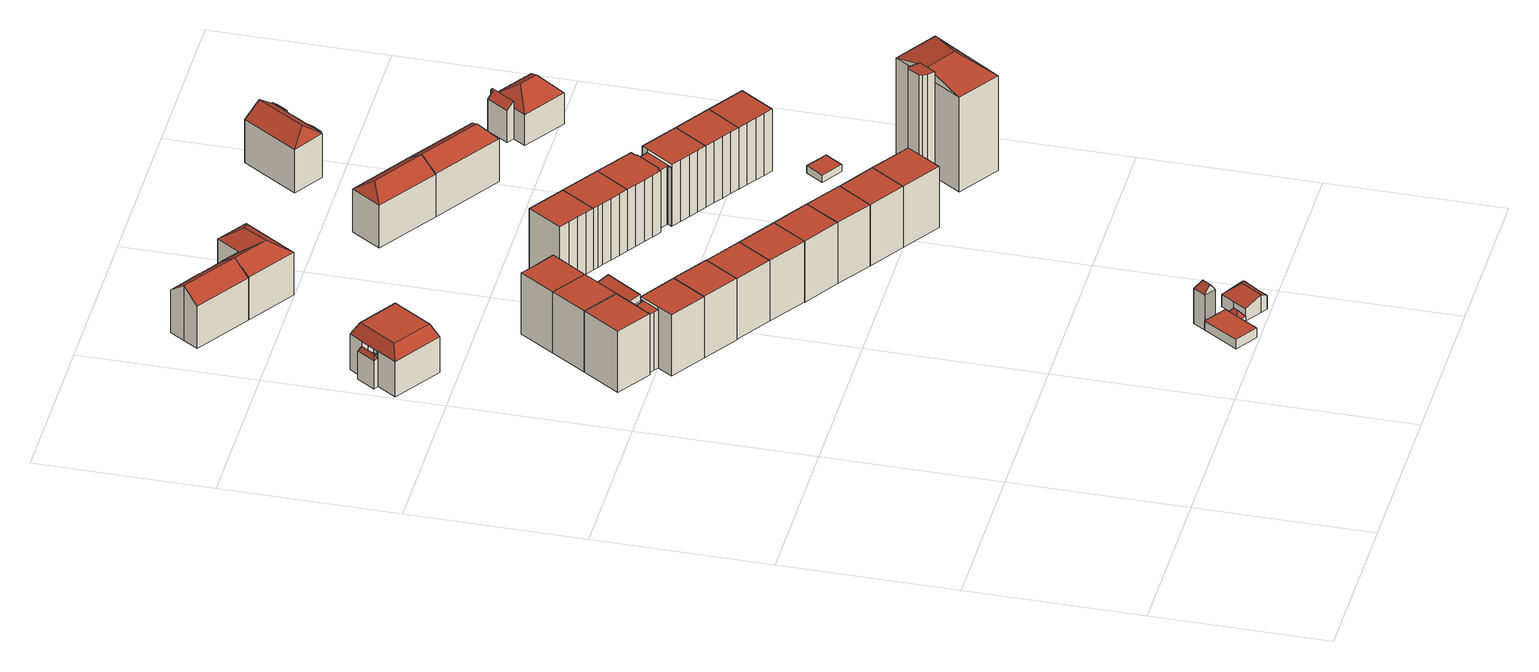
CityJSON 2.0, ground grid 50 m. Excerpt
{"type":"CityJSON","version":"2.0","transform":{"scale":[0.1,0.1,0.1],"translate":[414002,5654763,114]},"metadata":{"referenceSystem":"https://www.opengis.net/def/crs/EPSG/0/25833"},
"CityObjects":{
"building1":{"type":"Building","attributes":{"Dachtyp_tdc":"tdcPolyFlatRoof","Gemeindeschluessel":14612000,"Dachneigung":0,"QualitaetDacherkennung":55,"Geometrietyp2DReferenz":"3000","measuredHeight":19.57,"function":"31001_9998","roofType":"1000"},"geometry":[{"type":"Solid","lod":"2","boundaries":[[[[0,1,2,3]],[[1,4,5,2]],[[4,6,7,5]],[[6,8,9,7]],[[8,10,11,9]],[[10,12,13,11]],[[12,0,3,13]],[[12,10,8,6,4,1,0]],[[3,2,5,7,9,11,13]]]],"semantics":{"surfaces":[{"type":"WallSurface"},{"type":"RoofSurface"},{"type":"GroundSurface"}],"values":[[0,0,0,0,0,0,0,1,2]]}}]},
"building2":{"type":"Building","attributes":{"Gemeindeschluessel":14612000,"Geometrietyp2DReferenz":"3000","function":"31001_9998","roofType":"9999"},"children":["building2-1","building2-2","building2-3","building2-4"]},
"building2-1":{"type":"BuildingPart","attributes":{"Dachtyp_tdc":"tdcCutTentRoof","Dachneigung":0.032,"QualitaetDacherkennung":50,"Geometrietyp2DReferenz":"3000","measuredHeight":14.87,"roofType":"9999"},"parents":["building2"],"geometry":[{"type":"MultiSurface","lod":"2","boundaries":[[[14,15,16,17,18,19]],[[15,20,21,16]],[[20,22,21]],[[23,24,25]],[[23,26,27,24]],[[26,28,29,27]],[[28,30,31,32,29]],[[33,34,35,36,37]],[[34,38,39,35]],[[38,40,39]],[[26,23,20,15,41,42]],[[28,26,42,43]],[[34,33,30,28,43,44]],[[15,14,38,34,44,41]],[[44,43,42,41]],[[17,16,21,24,27,29,32,36,35,39]]],"semantics":{"surfaces":[{"type":"WallSurface"},{"type":"RoofSurface"},{"type":"GroundSurface"}],"values":[0,0,0,0,0,0,0,0,0,0,1,1,1,1,1,2]}}]},
"building2-2":{"type":"BuildingPart","attributes":{"Dachtyp_tdc":"tdcFreeFormRoof","Dachneigung":51.15,"QualitaetDacherkennung":12,"Geometrietyp2DReferenz":"3000","measuredHeight":9.97,"roofType":"5000"},"parents":["building2"],"geometry":[{"type":"MultiSurface","lod":"2","boundaries":[[[22,45,46,21]],[[45,47,48,46]],[[47,25,24,48]],[[49,25,47]],[[50,49,47,45]],[[50,45,22]],[[49,50,22,25]],[[21,46,48,24]]],"semantics":{"surfaces":[{"type":"WallSurface"},{"type":"RoofSurface"},{"type":"GroundSurface"}],"values":[0,0,0,0,1,0,1,2]}}]},
"building2-3":{"type":"BuildingPart","attributes":{"Dachtyp_tdc":"tdcGableRoof","Dachneigung":31.37,"QualitaetDacherkennung":12,"Geometrietyp2DReferenz":"3000","measuredHeight":6.09,"roofType":"3100"},"parents":["building2"],"geometry":[{"type":"MultiSurface","lod":"2","boundaries":[[[40,51,52,39]],[[51,53,54,52]],[[53,18,17,54]],[[40,55,56,51]],[[57,56,55,19]],[[53,57,19,18]],[[51,56,57,53]],[[52,54,17,39]]],"semantics":{"surfaces":[{"type":"WallSurface"},{"type":"RoofSurface"},{"type":"GroundSurface"}],"values":[0,0,0,1,1,0,0,2]}}]},
"building2-4":{"type":"BuildingPart","attributes":{"Dachtyp_tdc":"tdcFreeFormRoof","Dachneigung":62.65,"QualitaetDacherkennung":23,"Geometrietyp2DReferenz":"3000","measuredHeight":10.47,"roofType":"5000"},"parents":["building2"],"geometry":[{"type":"MultiSurface","lod":"2","boundaries":[[[58,59,60,61]],[[59,37,36,60]],[[31,58,61,32]],[[62,37,59]],[[63,62,59,58]],[[63,58,31]],[[62,63,31,37]],[[61,60,36,32]]],"semantics":{"surfaces":[{"type":"WallSurface"},{"type":"RoofSurface"},{"type":"GroundSurface"}],"values":[0,0,0,1,1,1,1,2]}}]},
"building3":{"type":"Building","attributes":{"Gemeindeschluessel":14612000,"Geometrietyp2DReferenz":"3000","function":"31001_9998","roofType":"9999"},"children":["building3-1","building3-2"]},
"building3-1":{"type":"BuildingPart","attributes":{"Dachtyp_tdc":"tdcPolyFlatRoof","Dachneigung":0,"QualitaetDacherkennung":58,"Geometrietyp2DReferenz":"3000","measuredHeight":18.55,"roofType":"1000"},"parents":["building3"],"geometry":[{"type":"MultiSurface","lod":"2","boundaries":[[[64,65,66,5]],[[65,67,68,66]],[[67,69,70,68]],[[69,71,72,70]],[[73,74,75,76]],[[74,77,9,75]],[[77,78,7,9]],[[78,64,5,7]],[[78,77,74,73,71,69,67,65,64]],[[5,66,68,70,72,76,75,9,7]]],"semantics":{"surfaces":[{"type":"WallSurface"},{"type":"RoofSurface"},{"type":"GroundSurface"}],"values":[0,0,0,0,0,0,0,0,1,2]}}]},
"building3-2":{"type":"BuildingPart","attributes":{"Dachtyp_tdc":"tdcPolyFlatRoof","Dachneigung":0,"QualitaetDacherkennung":50,"Geometrietyp2DReferenz":"3000","measuredHeight":19.63,"roofType":"1000"},"parents":["building3"],"geometry":[{"type":"MultiSurface","lod":"2","boundaries":[[[79,80,81,72,71]],[[80,82,83,81]],[[82,84,85,83]],[[84,86,73,76,85]],[[86,84,82,80,79]],[[72,81,83,85,76]]],"semantics":{"surfaces":[{"type":"WallSurface"},{"type":"RoofSurface"},{"type":"GroundSurface"}],"values":[0,0,0,0,1,2]}}]},
"building4":{"type":"Building","attributes":{"Dachtyp_tdc":"tdcPolyFlatRoof","Gemeindeschluessel":14612000,"Dachneigung":0,"QualitaetDacherkennung":53,"Geometrietyp2DReferenz":"3000","measuredHeight":19.58,"function":"31001_9998","roofType":"1000"},"geometry":[{"type":"Solid","lod":"2","boundaries":[[[[87,88,0,1]],[[2,3,89,90]],[[1,0,3,2]],[[0,88,89,3]],[[88,87,90,89]],[[87,1,2,90]]]],"semantics":{"surfaces":[{"type":"RoofSurface"},{"type":"GroundSurface"},{"type":"WallSurface"}],"values":[[0,1,2,2,2,2]]}}]},
"building5":{"type":"Building","attributes":{"Gemeindeschluessel":14612000,"Geometrietyp2DReferenz":"3000","function":"31001_2000","roofType":"9999"},"children":["building5-1","building5-2","building5-3"]},
"building5-1":{"type":"BuildingPart","attributes":{"Dachtyp_tdc":"tdcPolyFlatRoof","Dachneigung":0,"QualitaetDacherkennung":0,"Geometrietyp2DReferenz":"3000","measuredHeight":3,"roofType":"9999"},"parents":["building5"],"geometry":[{"type":"MultiSurface","lod":"2","boundaries":[[[91,92,93,94,95,96]],[[96,95,97,98]],[[95,94,99,97]],[[93,92,100,101,102]],[[103,100,92,91]],[[91,96,98,104,103]],[[98,97,99,102,101,104]],[[102,99,94,93]],[[103,104,101,100]]],"semantics":{"surfaces":[{"type":"RoofSurface"},{"type":"WallSurface"},{"type":"GroundSurface"},{"type":"ClosureSurface","isClosure":"1","QuelleClosure":"LoD1Solid"}],"values":[0,1,1,1,1,1,2,3,3]}}]},
"building5-2":{"type":"BuildingPart","attributes":{"Dachtyp_tdc":"tdcFreeFormRoof","Dachneigung":54.09,"QualitaetDacherkennung":9,"Geometrietyp2DReferenz":"3000","measuredHeight":13.85,"roofType":"5000"},"parents":["building5"],"geometry":[{"type":"MultiSurface","lod":"2","boundaries":[[[105,106,107,99,94]],[[106,108,109,107]],[[108,110,93,102,109]],[[111,112,110,108]],[[111,108,106]],[[112,111,106,105]],[[112,105,110]],[[99,107,109,102]]],"semantics":{"surfaces":[{"type":"WallSurface"},{"type":"RoofSurface"},{"type":"GroundSurface"}],"values":[0,0,0,1,1,1,0,2]}}]},
"building5-3":{"type":"BuildingPart","attributes":{"Dachtyp_tdc":"tdcFreeFormRoof","Dachneigung":54.27,"QualitaetDacherkennung":14,"Geometrietyp2DReferenz":"3000","measuredHeight":3.57,"roofType":"5000"},"parents":["building5"],"geometry":[{"type":"MultiSurface","lod":"2","boundaries":[[[113,114,115,116]],[[114,103,104,115]],[[100,113,116,101]],[[117,118,100,103]],[[117,103,114]],[[118,117,114,113]],[[118,113,100]],[[116,115,104,101]]],"semantics":{"surfaces":[{"type":"WallSurface"},{"type":"RoofSurface"},{"type":"GroundSurface"}],"values":[0,0,0,1,1,1,1,2]}}]},
"building6":{"type":"Building","attributes":{"Dachtyp_tdc":"tdcPolyFlatRoof","Gemeindeschluessel":14612000,"Dachneigung":0,"QualitaetDacherkennung":55,"Geometrietyp2DReferenz":"3000","measuredHeight":19.62,"function":"31001_9998","roofType":"1000"},"geometry":[{"type":"Solid","lod":"2","boundaries":[[[[119,120,121,122]],[[120,123,83,121]],[[123,124,81,83]],[[124,119,122,81]],[[124,123,120,119]],[[122,121,83,81]]]],"semantics":{"surfaces":[{"type":"WallSurface"},{"type":"RoofSurface"},{"type":"GroundSurface"}],"values":[[0,0,0,0,1,2]]}}]},
"building7":{"type":"Building","attributes":{"Dachtyp_tdc":"tdcPolyFlatRoof","Gemeindeschluessel":14612000,"Dachneigung":0,"QualitaetDacherkennung":46,"Geometrietyp2DReferenz":"3000","measuredHeight":19.57,"function":"31001_9998","roofType":"1000"},"geometry":[{"type":"Solid","lod":"2","boundaries":[[[[87,88,89,90]],[[88,125,126,89]],[[125,127,128,126]],[[127,129,130,128]],[[129,131,132,130]],[[131,87,90,132]],[[131,129,127,125,88,87]],[[90,89,126,128,130,132]]]],"semantics":{"surfaces":[{"type":"WallSurface"},{"type":"RoofSurface"},{"type":"GroundSurface"}],"values":[[0,0,0,0,0,0,1,2]]}}]},
"building8":{"type":"Building","attributes":{"Dachtyp_tdc":"tdcHipAndGableRoof","Gemeindeschluessel":14612000,"Dachneigung":16.62,"QualitaetDacherkennung":32,"Geometrietyp2DReferenz":"3000","measuredHeight":5.45,"function":"31001_2000","roofType":"5000"},"geometry":[{"type":"Solid","lod":"2","boundaries":[[[[133,134,135,136]],[[134,137,138,135]],[[137,139,115,138]],[[139,140,116,115]],[[140,141,142,116]],[[141,143,144,142]],[[143,145,146,144]],[[145,147,148,146]],[[147,133,136,148]],[[143,141,149]],[[141,140,139,137,149]],[[137,134,133,147,145,143,149]],[[136,135,138,115,116,142,144,146,148]]]],"semantics":{"surfaces":[{"type":"WallSurface"},{"type":"RoofSurface"},{"type":"GroundSurface"}],"values":[[0,0,0,0,0,0,0,0,0,1,1,1,2]]}}]},
"building9":{"type":"Building","attributes":{"Dachtyp_tdc":"tdcPolyFlatRoof","Gemeindeschluessel":14612000,"Dachneigung":0,"QualitaetDacherkennung":54,"Geometrietyp2DReferenz":"3000","measuredHeight":19.57,"function":"31001_9998","roofType":"1000"},"geometry":[{"type":"Solid","lod":"2","boundaries":[[[[150,151,152,153]],[[151,154,155,152]],[[153,152,155,156]],[[154,157,156,155]],[[157,150,153,156]],[[157,154,151,150]]]],"semantics":{"surfaces":[{"type":"WallSurface"},{"type":"GroundSurface"},{"type":"RoofSurface"}],"values":[[0,0,1,0,0,2]]}}]},
"building10":{"type":"Building","attributes":{"Dachtyp_tdc":"tdcGableRoof","Gemeindeschluessel":14612000,"Dachneigung":42.67,"QualitaetDacherkennung":4,"Geometrietyp2DReferenz":"3000","measuredHeight":6.36,"function":"31001_9998","roofType":"3100"},"geometry":[{"type":"Solid","lod":"2","boundaries":[[[[158,159,160,128]],[[159,161,162,160]],[[161,163,130,162]],[[163,158,128,130]],[[161,159,164]],[[158,163,165]],[[159,158,165,164]],[[163,161,164,165]],[[128,160,162,130]]]],"semantics":{"surfaces":[{"type":"WallSurface"},{"type":"RoofSurface"},{"type":"GroundSurface"}],"values":[[0,0,0,0,0,0,1,1,2]]}}]},
"building11":{"type":"Building","attributes":{"Dachtyp_tdc":"tdcGableRoof","Gemeindeschluessel":14612000,"Dachneigung":37.42,"QualitaetDacherkennung":79,"Geometrietyp2DReferenz":"3000","measuredHeight":17.42,"function":"31001_9998","roofType":"3100"},"geometry":[{"type":"Solid","lod":"2","boundaries":[[[[166,167,168,169]],[[167,170,171,168]],[[170,172,173,171]],[[172,174,175,173]],[[174,176,177,175]],[[176,178,179,177]],[[178,180,181,179]],[[180,182,183,181]],[[182,184,185,183]],[[184,166,169,185]],[[180,178,176,174,172,170,167,166]],[[166,184,182,180]],[[169,168,171,173,175,177,179,181,183,185]]]],"semantics":{"surfaces":[{"type":"WallSurface"},{"type":"RoofSurface"},{"type":"GroundSurface"}],"values":[[0,0,0,0,0,0,0,0,0,0,1,1,2]]}}]},
"building12":{"type":"Building","attributes":{"Dachtyp_tdc":"tdcPolyFlatRoof","Gemeindeschluessel":14612000,"Dachneigung":0,"QualitaetDacherkennung":48,"Geometrietyp2DReferenz":"3000","measuredHeight":19.54,"function":"31001_9998","roofType":"1000"},"geometry":[{"type":"Solid","lod":"2","boundaries":[[[[186,187,188,189]],[[187,151,152,188]],[[151,150,153,152]],[[150,186,189,153]],[[150,151,187,186]],[[189,188,152,153]]]],"semantics":{"surfaces":[{"type":"WallSurface"},{"type":"RoofSurface"},{"type":"GroundSurface"}],"values":[[0,0,0,0,1,2]]}}]},
"building13":{"type":"Building","attributes":{"Dachtyp_tdc":"tdcPolyFlatRoof","Gemeindeschluessel":14612000,"Dachneigung":7.37,"QualitaetDacherkennung":50,"Geometrietyp2DReferenz":"3000","measuredHeight":2.09,"function":"31001_9998","roofType":"2100"},"geometry":[{"type":"Solid","lod":"2","boundaries":[[[[190,191,192,193]],[[191,194,195,192]],[[194,196,197,195]],[[196,190,193,197]],[[196,194,191,190]],[[193,192,195,197]]]],"semantics":{"surfaces":[{"type":"WallSurface"},{"type":"RoofSurface"},{"type":"GroundSurface"}],"values":[[0,0,0,0,1,2]]}}]},
"building14":{"type":"Building","attributes":{"Dachtyp_tdc":"tdcPolyFlatRoof","Gemeindeschluessel":14612000,"Dachneigung":0,"QualitaetDacherkennung":46,"Geometrietyp2DReferenz":"3000","measuredHeight":19.6,"function":"31001_9998","roofType":"1000"},"geometry":[{"type":"Solid","lod":"2","boundaries":[[[[198,199,200,201]],[[199,187,202,200]],[[187,186,203,202]],[[186,198,201,203]],[[186,187,199,198]],[[201,200,202,203]]]],"semantics":{"surfaces":[{"type":"WallSurface"},{"type":"RoofSurface"},{"type":"GroundSurface"}],"values":[[0,0,0,0,1,2]]}}]},
"building15":{"type":"Building","attributes":{"Dachtyp_tdc":"tdcFreeFormRoof","Gemeindeschluessel":14612000,"Dachneigung":36.29,"QualitaetDacherkennung":76,"Geometrietyp2DReferenz":"3000","measuredHeight":17.41,"function":"31001_9998","roofType":"5000"},"geometry":[{"type":"Solid","lod":"2","boundaries":[[[[204,205,179,183]],[[205,206,207,179]],[[206,208,209,207]],[[208,210,211,209]],[[210,212,213,211]],[[212,204,183,213]],[[214,215,212,210]],[[214,210,208]],[[215,214,208,206]],[[205,215,206]],[[215,205,180]],[[180,205,204]],[[215,180,204,212]],[[183,179,207,209,211,213]]]],"semantics":{"surfaces":[{"type":"WallSurface"},{"type":"RoofSurface"},{"type":"GroundSurface"}],"values":[[0,0,0,0,0,0,1,1,1,1,1,0,1,2]]}}]},
"building16":{"type":"Building","attributes":{"Dachtyp_tdc":"tdcPolyFlatRoof","Gemeindeschluessel":14612000,"Dachneigung":0,"QualitaetDacherkennung":59,"Geometrietyp2DReferenz":"3000","measuredHeight":19.55,"function":"31001_9998","roofType":"1000"},"geometry":[{"type":"Solid","lod":"2","boundaries":[[[[216,217,218,219]],[[217,199,200,218]],[[199,198,201,200]],[[198,216,219,201]],[[198,199,217,216]],[[219,218,200,201]]]],"semantics":{"surfaces":[{"type":"WallSurface"},{"type":"RoofSurface"},{"type":"GroundSurface"}],"values":[[0,0,0,0,1,2]]}}]},
"building17":{"type":"Building","attributes":{"Dachtyp_tdc":"tdcPolyFlatRoof","Gemeindeschluessel":14612000,"Dachneigung":0,"QualitaetDacherkennung":45,"Geometrietyp2DReferenz":"3000","measuredHeight":19.74,"function":"31001_9998","roofType":"1000"},"geometry":[{"type":"Solid","lod":"2","boundaries":[[[[220,221,222,223]],[[221,224,225,222]],[[224,226,227,225]],[[226,228,229,227]],[[228,230,231,229]],[[230,232,233,231]],[[232,220,223,233]],[[232,230,228,226,224,221,220]],[[223,222,225,227,229,231,233]]]],"semantics":{"surfaces":[{"type":"WallSurface"},{"type":"RoofSurface"},{"type":"GroundSurface"}],"values":[[0,0,0,0,0,0,0,1,2]]}}]},
"building18":{"type":"Building","attributes":{"Dachtyp_tdc":"tdcPolyFlatRoof","Gemeindeschluessel":14612000,"Dachneigung":0,"QualitaetDacherkennung":57,"Geometrietyp2DReferenz":"3000","measuredHeight":19.57,"function":"31001_9998","roofType":"1000"},"geometry":[{"type":"Solid","lod":"2","boundaries":[[[[234,235,236,237]],[[235,217,218,236]],[[217,216,219,218]],[[216,234,237,219]],[[216,217,235,234]],[[237,236,218,219]]]],"semantics":{"surfaces":[{"type":"WallSurface"},{"type":"RoofSurface"},{"type":"GroundSurface"}],"values":[[0,0,0,0,1,2]]}}]},
"building19":{"type":"Building","attributes":{"Dachtyp_tdc":"tdcPolyFlatRoof","Gemeindeschluessel":14612000,"Dachneigung":0,"QualitaetDacherkennung":53,"Geometrietyp2DReferenz":"3000","measuredHeight":19.74,"function":"31001_9998","roofType":"1000"},"geometry":[{"type":"Solid","lod":"2","boundaries":[[[[238,239,240,241]],[[239,242,243,240]],[[242,244,245,243]],[[244,246,247,245]],[[246,226,248,247]],[[226,224,249,248]],[[224,250,251,249]],[[250,238,241,251]],[[250,224,226,246,244,242,239,238]],[[241,240,243,245,247,248,249,251]]]],"semantics":{"surfaces":[{"type":"WallSurface"},{"type":"RoofSurface"},{"type":"GroundSurface"}],"values":[[0,0,0,0,0,0,0,0,1,2]]}}]},
"building20":{"type":"Building","attributes":{"Dachtyp_tdc":"tdcPolyFlatRoof","Gemeindeschluessel":14612000,"Dachneigung":0,"QualitaetDacherkennung":51,"Geometrietyp2DReferenz":"3000","measuredHeight":19.61,"function":"31001_9998","roofType":"1000"},"geometry":[{"type":"Solid","lod":"2","boundaries":[[[[235,234,237,236]],[[252,253,234,235]],[[236,237,254,255]],[[234,253,254,237]],[[253,252,255,254]],[[252,235,236,255]]]],"semantics":{"surfaces":[{"type":"WallSurface"},{"type":"RoofSurface"},{"type":"GroundSurface"}],"values":[[0,1,2,0,0,0]]}}]},
"building21":{"type":"Building","attributes":{"Dachtyp_tdc":"tdcPolyFlatRoof","Gemeindeschluessel":14612000,"Dachneigung":0,"QualitaetDacherkennung":53,"Geometrietyp2DReferenz":"3000","measuredHeight":19.7,"function":"31001_9998","roofType":"1000"},"geometry":[{"type":"Solid","lod":"2","boundaries":[[[[256,257,258,259]],[[257,260,261,258]],[[260,262,263,261]],[[264,265,266,267]],[[265,238,241,266]],[[238,250,251,241]],[[250,256,259,251]],[[250,238,265,264,268,269,270,262,260,257,256]],[[259,258,261,263,271,272,273,267,266,241,251]],[[262,270,271,263]],[[270,269,272,271]],[[269,268,273,272]],[[268,264,267,273]]]],"semantics":{"surfaces":[{"type":"WallSurface"},{"type":"RoofSurface"},{"type":"GroundSurface"}],"values":[[0,0,0,0,0,0,0,1,2,0,0,0,0]]}}]},
"building22":{"type":"Building","attributes":{"Dachtyp_tdc":"tdcPolyFlatRoof","Gemeindeschluessel":14612000,"Dachneigung":0,"QualitaetDacherkennung":80,"Geometrietyp2DReferenz":"3000","measuredHeight":2.35,"function":"31001_9998","roofType":"1000"},"geometry":[{"type":"Solid","lod":"2","boundaries":[[[[274,275,276,277]],[[275,278,279,276]],[[278,280,281,279]],[[280,274,277,281]],[[280,278,275,274]],[[277,276,279,281]]]],"semantics":{"surfaces":[{"type":"WallSurface"},{"type":"RoofSurface"},{"type":"GroundSurface"}],"values":[[0,0,0,0,1,2]]}}]},
"building23":{"type":"Building","attributes":{"Dachtyp_tdc":"tdcHipAndGableRoof","Gemeindeschluessel":14612000,"Dachneigung":36.64,"QualitaetDacherkennung":74,"Geometrietyp2DReferenz":"3000","measuredHeight":17.45,"function":"31001_9998","roofType":"5000"},"geometry":[{"type":"Solid","lod":"2","boundaries":[[[[282,283,284,285]],[[283,286,287,284]],[[286,288,289,287]],[[288,282,285,289]],[[286,283,290]],[[282,288,291]],[[283,282,291,290]],[[288,286,290,291]],[[285,284,287,289]]]],"semantics":{"surfaces":[{"type":"WallSurface"},{"type":"RoofSurface"},{"type":"GroundSurface"}],"values":[[0,0,0,0,1,0,1,1,2]]}}]},
"building24":{"type":"Building","attributes":{"Gemeindeschluessel":14612000,"Geometrietyp2DReferenz":"3000","function":"31001_9998","roofType":"9999"},"children":["building24-1","building24-2"]},
"building24-1":{"type":"BuildingPart","attributes":{"Dachtyp_tdc":"tdcPolyFlatRoof","Dachneigung":0,"QualitaetDacherkennung":55,"Geometrietyp2DReferenz":"3000","measuredHeight":19.75,"roofType":"1000"},"parents":["building24"],"geometry":[{"type":"MultiSurface","lod":"2","boundaries":[[[292,293,294,295]],[[293,296,297,294]],[[296,298,299,297]],[[298,300,301,299]],[[300,302,303,304,301]],[[305,306,307,308,309]],[[306,292,295,307]],[[306,305,302,300,298,296,293,292]],[[295,294,297,299,301,304,308,307]]],"semantics":{"surfaces":[{"type":"WallSurface"},{"type":"RoofSurface"},{"type":"GroundSurface"}],"values":[0,0,0,0,0,0,0,1,2]}}]},
"building24-2":{"type":"BuildingPart","attributes":{"Dachtyp_tdc":"tdcPolyFlatRoof","Dachneigung":0,"QualitaetDacherkennung":53,"Geometrietyp2DReferenz":"3000","measuredHeight":18.62,"roofType":"1000"},"parents":["building24"],"geometry":[{"type":"MultiSurface","lod":"2","boundaries":[[[310,309,308,311]],[[303,312,313,304]],[[312,314,315,313]],[[314,316,317,315]],[[316,318,263,317]],[[318,319,261,263]],[[319,310,311,261]],[[319,318,316,314,312,303,309,310]],[[311,308,304,313,315,317,263,261]]],"semantics":{"surfaces":[{"type":"WallSurface"},{"type":"RoofSurface"},{"type":"GroundSurface"}],"values":[0,0,0,0,0,0,0,1,2]}}]},
"building25":{"type":"Building","attributes":{"Dachtyp_tdc":"tdcPolyFlatRoof","Gemeindeschluessel":14612000,"Dachneigung":0,"QualitaetDacherkennung":54,"Geometrietyp2DReferenz":"3000","measuredHeight":19.78,"function":"31001_9998","roofType":"1000"},"geometry":[{"type":"Solid","lod":"2","boundaries":[[[[320,321,322,323]],[[321,293,294,322]],[[293,292,295,294]],[[292,324,325,295]],[[324,326,327,325]],[[326,328,329,327]],[[328,320,323,329]],[[328,326,324,292,293,321,320]],[[323,322,294,295,325,327,329]]]],"semantics":{"surfaces":[{"type":"WallSurface"},{"type":"RoofSurface"},{"type":"GroundSurface"}],"values":[[0,0,0,0,0,0,0,1,2]]}}]},
"building26":{"type":"Building","attributes":{"Dachtyp_tdc":"tdcHipAndGableRoof","Gemeindeschluessel":14612000,"Dachneigung":36.85,"QualitaetDacherkennung":74,"Geometrietyp2DReferenz":"3000","measuredHeight":17.51,"function":"31001_9998","roofType":"5000"},"geometry":[{"type":"Solid","lod":"2","boundaries":[[[[330,331,332,289]],[[331,333,334,332]],[[333,335,285,334]],[[335,330,289,285]],[[333,331,336]],[[330,335,337]],[[331,330,337,336]],[[335,333,336,337]],[[289,332,334,285]]]],"semantics":{"surfaces":[{"type":"WallSurface"},{"type":"RoofSurface"},{"type":"GroundSurface"}],"values":[[0,0,0,0,1,0,1,1,2]]}}]},
"building27":{"type":"Building","attributes":{"Dachtyp_tdc":"tdcPolyFlatRoof","Gemeindeschluessel":14612000,"Dachneigung":0,"QualitaetDacherkennung":83,"Geometrietyp2DReferenz":"3000","measuredHeight":2.35,"function":"31001_9998","roofType":"1000"},"geometry":[{"type":"Solid","lod":"2","boundaries":[[[[338,339,340,341]],[[339,342,343,340]],[[342,344,345,343]],[[344,338,341,345]],[[344,342,339,338]],[[341,340,343,345]]]],"semantics":{"surfaces":[{"type":"WallSurface"},{"type":"RoofSurface"},{"type":"GroundSurface"}],"values":[[0,0,0,0,1,2]]}}]},
"building28":{"type":"Building","attributes":{"Dachtyp_tdc":"tdcPolyFlatRoof","Gemeindeschluessel":14612000,"Dachneigung":0,"QualitaetDacherkennung":50,"Geometrietyp2DReferenz":"3000","measuredHeight":19.75,"function":"31001_9998","roofType":"1000"},"geometry":[{"type":"Solid","lod":"2","boundaries":[[[[346,347,348,349]],[[347,326,350,348]],[[326,324,351,350]],[[324,352,353,351]],[[352,354,355,353]],[[354,356,357,355]],[[356,346,349,357]],[[356,354,352,324,326,347,346]],[[349,348,350,351,353,355,357]]]],"semantics":{"surfaces":[{"type":"WallSurface"},{"type":"RoofSurface"},{"type":"GroundSurface"}],"values":[[0,0,0,0,0,0,0,1,2]]}}]},
"building29":{"type":"Building","attributes":{"Gemeindeschluessel":14612000,"Geometrietyp2DReferenz":"3000","function":"31001_9998","roofType":"9999"},"children":["building29-1","building29-2"]},
"building29-1":{"type":"BuildingPart","attributes":{"Dachtyp_tdc":"tdcHipAndGableRoof","Dachneigung":16.92,"QualitaetDacherkennung":15,"Geometrietyp2DReferenz":"3000","measuredHeight":33.97,"roofType":"5000"},"parents":["building29"],"geometry":[{"type":"MultiSurface","lod":"2","boundaries":[[[358,359,360,361]],[[359,362,363,360]],[[362,364,365,363]],[[364,366,367,365]],[[366,368,369,367]],[[370,371,372,373]],[[371,358,361,372]],[[364,362,359,358,374]],[[371,375,376,377,374,358]],[[364,374,377,378,379,366]],[[366,379,368]],[[370,375,371]],[[361,360,363,365,367,369,373,372]]],"semantics":{"surfaces":[{"type":"WallSurface"},{"type":"RoofSurface"},{"type":"GroundSurface"}],"values":[0,0,0,0,0,0,0,1,1,1,0,0,2]}}]},
"building29-2":{"type":"BuildingPart","attributes":{"Dachtyp_tdc":"tdcPolyFlatRoof","Dachneigung":12.81,"QualitaetDacherkennung":67,"Geometrietyp2DReferenz":"3000","measuredHeight":34.84,"roofType":"2100"},"parents":["building29"],"geometry":[{"type":"MultiSurface","lod":"2","boundaries":[[[380,381,382,383]],[[381,384,385,382]],[[384,386,387,385]],[[386,388,389,387]],[[388,390,375,370,373,389]],[[391,392,393,369,368,379]],[[392,394,395,393]],[[394,380,383,395]],[[394,392,391,378,376,390,388,386,384,381,380]],[[383,382,385,387,389,373,369,393,395]]],"semantics":{"surfaces":[{"type":"WallSurface"},{"type":"RoofSurface"},{"type":"GroundSurface"}],"values":[0,0,0,0,0,0,0,0,1,2]}}]},
"building30":{"type":"Building","attributes":{"Gemeindeschluessel":14612000,"Geometrietyp2DReferenz":"3000","function":"31001_9998","roofType":"9999"},"children":["building30-1","building30-2","building30-3"]},
"building30-1":{"type":"BuildingPart","attributes":{"Dachtyp_tdc":"tdcPolyFlatRoof","Dachneigung":38.98,"QualitaetDacherkennung":33,"Geometrietyp2DReferenz":"3000","measuredHeight":14.27,"roofType":"2100"},"parents":["building30"],"geometry":[{"type":"MultiSurface","lod":"2","boundaries":[[[396,397,398,399,400]],[[401,402,403]],[[401,404,405,402]],[[404,396,400,405]],[[404,401,397,396]],[[400,399,402,405]]],"semantics":{"surfaces":[{"type":"WallSurface"},{"type":"RoofSurface"},{"type":"GroundSurface"}],"values":[0,0,0,0,1,2]}}]},
"building30-2":{"type":"BuildingPart","attributes":{"Dachtyp_tdc":"tdcPolyFlatRoof","Dachneigung":41.81,"QualitaetDacherkennung":38,"Geometrietyp2DReferenz":"3000","measuredHeight":14.28,"roofType":"2100"},"parents":["building30"],"geometry":[{"type":"MultiSurface","lod":"2","boundaries":[[[406,407,408,409]],[[407,410,408]],[[411,412,413]],[[411,414,415,412]],[[414,406,409,415]],[[414,411,407,406]],[[409,408,412,415]]],"semantics":{"surfaces":[{"type":"WallSurface"},{"type":"RoofSurface"},{"type":"GroundSurface"}],"values":[0,0,0,0,0,1,2]}}]},
"building30-3":{"type":"BuildingPart","attributes":{"Dachtyp_tdc":"tdcHipAndGableRoof","Dachneigung":36.43,"QualitaetDacherkennung":76,"Geometrietyp2DReferenz":"3000","measuredHeight":17.65,"roofType":"5000"},"parents":["building30"],"geometry":[{"type":"MultiSurface","lod":"2","boundaries":[[[402,399,416,417,418,412,408,419,420,421,422]],[[398,423,416,399]],[[423,424,417,416]],[[424,425,418,417]],[[425,413,412,418]],[[410,426,419,408]],[[426,427,420,419]],[[427,428,421,420]],[[428,429,422,421]],[[429,403,402,422]],[[427,426,430]],[[426,410,413,425,424,423,398,403,429,430]],[[429,428,427,430]]],"semantics":{"surfaces":[{"type":"GroundSurface"},{"type":"WallSurface"},{"type":"RoofSurface"}],"values":[0,1,1,1,1,1,1,1,1,1,2,2,2]}}]},
"building31":{"type":"Building","attributes":{"Gemeindeschluessel":14612000,"Geometrietyp2DReferenz":"3000","function":"31001_9998","roofType":"9999"},"children":["building31-1","building31-2"]},
"building31-1":{"type":"BuildingPart","attributes":{"Dachtyp_tdc":"tdcHipRoof","Dachneigung":37.32,"QualitaetDacherkennung":72,"Geometrietyp2DReferenz":"3000","measuredHeight":14.6,"roofType":"3200"},"parents":["building31"],"geometry":[{"type":"MultiSurface","lod":"2","boundaries":[[[431,432,433,434]],[[432,435,436,433]],[[435,437,438,436]],[[439,431,434,440]],[[432,431,441]],[[439,437,435,442]],[[431,439,442,441]],[[435,432,441,442]],[[434,433,436,438,440]]],"semantics":{"surfaces":[{"type":"WallSurface"},{"type":"RoofSurface"},{"type":"GroundSurface"}],"values":[0,0,0,0,1,1,1,1,2]}}]},
"building31-2":{"type":"BuildingPart","attributes":{"Dachtyp_tdc":"tdcPolyFlatRoof","Dachneigung":37.99,"QualitaetDacherkennung":36,"Geometrietyp2DReferenz":"3000","measuredHeight":12.08,"roofType":"2100"},"parents":["building31"],"geometry":[{"type":"MultiSurface","lod":"2","boundaries":[[[443,444,445,438,437]],[[444,446,447,445]],[[446,448,449,447]],[[448,450,451,449]],[[450,452,439,440,451]],[[452,450,448,446,444,443]],[[438,445,447,449,451,440]]],"semantics":{"surfaces":[{"type":"WallSurface"},{"type":"RoofSurface"},{"type":"GroundSurface"}],"values":[0,0,0,0,0,1,2]}}]}
},
"vertices":[
[229,1684,199],[325,1620,199],[325,1620,3],[229,1684,3],[291,1567,199],[291,1567,3],[260,1521,199],[260,1521,3],[261,1520,199],[261,1520,3],[257,1514,199],[257,1514,3],[160,1578,199],[160,1578,3],
[180,2228,119],[233,2194,119],[233,2194,5],[180,2228,5],[180,2228,42],[180,2228,51],[209,2156,119],[209,2156,5],[209,2156,95],[175,2105,119],[175,2105,5],[175,2105,95],[139,2050,119],[139,2050,5],[4,2138,118],[4,2138,5],[40,2193,118],[40,2193,95],[40,2193,5],[73,2245,119],[98,2282,119],[98,2282,5],[73,2245,5],[73,2245,95],[151,2247,119],[151,2247,5],[151,2247,42],[213,2187,154],[142,2078,154],[35,2148,154],[106,2256,154],
[221,2148,95],[221,2148,5],[188,2097,95],[188,2097,5],[182,2101,105],[215,2152,105],
[159,2260,42],[159,2260,5],[188,2241,42],[188,2241,5],[160,2241,66],[168,2254,66],[188,2241,51],
[27,2202,95],[61,2253,95],[61,2253,5],[27,2202,5],[63,2242,110],[38,2204,110],
[291,1567,189],[308,1556,189],[308,1556,3],[321,1548,189],[321,1548,3],[326,1555,189],[326,1555,3],[328,1554,189],[328,1554,3],[292,1500,189],[280,1508,189],[280,1508,3],[292,1500,3],[261,1520,189],[260,1521,189],
[328,1554,199],[427,1490,199],[427,1490,3],[364,1393,199],[364,1393,3],[265,1457,199],[265,1457,3],[292,1500,199],
[391,1720,199],[294,1784,199],[294,1784,3],[391,1720,3],
[826,71,31],[850,108,31],[818,128,31],[787,148,31],[724,49,31],[786,9,31],[724,49,1],[786,9,1],[787,148,1],[850,108,15],[850,108,1],[818,128,1],[826,71,15],[826,71,1],
[787,148,114],[810,183,114],[810,183,1],[841,163,114],[841,163,1],[818,128,114],[817,161,139],[803,138,139],
[876,91,15],[852,54,15],[852,54,1],[876,91,1],[847,75,36],[854,86,36],
[525,1426,200],[462,1329,200],[462,1329,3],[525,1426,3],[364,1393,200],[427,1490,200],
[359,1884,199],[359,1884,3],[387,1865,199],[387,1865,3],[440,1831,199],[440,1831,3],[457,1820,199],[457,1820,3],
[942,49,44],[918,12,44],[918,12,1],[942,49,1],[899,23,56],[899,23,1],[852,54,39],[876,91,39],[901,130,39],[901,130,1],[966,88,44],[966,88,1],[969,86,42],[969,86,1],[944,48,42],[944,48,1],[939,84,56],
[625,1361,199],[562,1264,199],[562,1264,4],[625,1361,4],[462,1329,199],[462,1329,4],[525,1426,4],[525,1426,199],
[387,1865,20],[406,1895,20],[406,1895,3],[459,1860,61],[459,1860,3],[440,1831,61],[448,1867,67],[429,1838,67],
[126,2735,179],[153,2777,141],[153,2777,5],[126,2735,5],[218,2735,141],[218,2735,5],[220,2738,138],[220,2738,5],[246,2721,138],[246,2721,5],[244,2719,141],[244,2719,5],[309,2676,141],[309,2676,5],[281,2634,179],[281,2634,5],[253,2591,140],[253,2591,5],[98,2692,140],[98,2692,5],
[730,1292,199],[667,1195,199],[667,1195,4],[730,1292,4],
[574,1615,24],[533,1643,17],[533,1643,3],[574,1615,3],[600,1744,17],[600,1744,3],[642,1716,24],[642,1716,3],
[832,1228,199],[768,1130,199],[768,1130,3],[832,1228,3],[667,1195,3],[730,1292,3],
[253,2591,142],[309,2676,142],[360,2643,142],[360,2643,5],[403,2709,142],[403,2709,5],[488,2653,142],[488,2653,5],[390,2502,142],[390,2502,5],[418,2638,179],[375,2572,179],
[930,1163,199],[866,1066,199],[866,1066,3],[930,1163,3],
[579,1832,202],[641,1928,202],[641,1928,4],[579,1832,4],[743,1862,202],[743,1862,4],[680,1765,202],[680,1765,4],[659,1779,202],[659,1779,4],[633,1796,202],[633,1796,4],[607,1813,202],[607,1813,4],
[1030,1098,199],[966,1000,199],[966,1000,3],[1030,1098,3],
[783,1698,202],[759,1713,202],[759,1713,5],[783,1698,5],[733,1730,202],[733,1730,5],[708,1747,202],[708,1747,5],[694,1756,202],[694,1756,5],[680,1765,5],[743,1862,5],[847,1794,202],[847,1794,5],
[1074,929,199],[1138,1027,199],[1138,1027,3],[1074,929,3],
[948,1727,202],[938,1711,202],[938,1711,5],[948,1727,5],[941,1709,202],[941,1709,5],[897,1641,202],[897,1641,5],[834,1665,202],[808,1681,202],[808,1681,5],[834,1665,5],[859,1648,202],[884,1632,202],[892,1644,202],[892,1644,5],[884,1632,5],[859,1648,5],
[1071,1280,26],[1033,1222,26],[1033,1222,2],[1071,1280,2],[985,1253,26],[985,1253,2],[1024,1312,26],[1024,1312,2],
[812,2220,145],[642,2331,145],[642,2331,9],[812,2220,9],[697,2416,146],[697,2416,9],[867,2306,146],[867,2306,9],[696,2356,183],[840,2263,183],
[1084,1639,202],[1020,1543,202],[1020,1543,5],[1084,1639,5],[996,1559,202],[996,1559,5],[971,1575,202],[971,1575,5],[944,1593,202],[944,1593,5],[919,1609,202],[919,1609,191],[919,1609,5],[972,1689,202],[982,1705,202],[982,1705,5],[972,1689,5],[972,1689,191],
[969,1691,191],[969,1691,5],[917,1610,191],[917,1610,5],[925,1623,191],[925,1623,5],[923,1624,191],[923,1624,5],[897,1641,191],[941,1709,191],
[1070,1511,202],[1046,1527,202],[1046,1527,5],[1070,1511,5],[1184,1574,202],[1184,1574,5],[1120,1478,202],[1120,1478,5],[1097,1494,202],[1097,1494,5],
[867,2306,145],[1060,2180,145],[1060,2180,9],[1004,2094,146],[1004,2094,9],[812,2220,146],[1005,2154,184],[839,2263,184],
[1295,1285,25],[1262,1235,25],[1262,1235,2],[1295,1285,2],[1203,1273,25],[1203,1273,2],[1236,1323,25],[1236,1323,2],
[1171,1445,202],[1146,1461,202],[1146,1461,4],[1171,1445,4],[1120,1478,4],[1184,1574,4],[1285,1508,202],[1285,1508,4],[1222,1412,202],[1222,1412,4],[1197,1428,202],[1197,1428,4],
[1490,1038,311],[1414,921,308],[1414,921,4],[1490,1038,4],[1386,878,308],[1386,878,4],[1359,837,307],[1359,837,4],[1241,914,307],[1241,914,4],[1292,992,308],[1292,992,4],[1323,1039,309],[1372,1115,311],[1372,1115,4],[1323,1039,4],[1389,962,344],[1323,1039,336],[1313,1024,341],[1307,1015,344],[1302,1007,341],[1292,992,335],
[1254,1027,352],[1275,1059,352],[1275,1059,4],[1254,1027,4],[1286,1062,351],[1286,1062,4],[1300,1052,347],[1300,1052,4],[1301,1054,347],[1301,1054,4],[1323,1039,341],[1292,992,341],[1270,1006,347],[1270,1006,4],[1257,1017,350],[1257,1017,4],
[1014,2666,137],[999,2672,150],[999,2672,148],[999,2672,7],[1014,2666,7],[1022,2707,150],[1022,2707,7],[1022,2707,148],[1035,2698,137],[1035,2698,7],
[944,2558,136],[929,2563,150],[929,2563,7],[944,2558,7],[929,2563,148],[950,2596,150],[950,2596,7],[950,2596,148],[961,2584,136],[961,2584,7],
[983,2647,7],[974,2633,7],[963,2616,7],[920,2550,7],[835,2604,7],[938,2762,7],[982,2733,7],[983,2647,148],[974,2633,148],[963,2616,148],[920,2550,148],[835,2604,145],[938,2762,145],[982,2733,184],[894,2598,184],
[1367,2093,105],[1300,1989,105],[1300,1989,6],[1367,2093,6],[1181,2067,105],[1181,2067,6],[1204,2102,105],[1204,2102,6],[1248,2170,105],[1248,2170,6],[1299,2063,152],[1249,2096,152],
[1204,2102,127],[1184,2115,108],[1184,2115,6],[1224,2177,108],[1224,2177,6],[1240,2167,123],[1240,2167,6],[1244,2173,123],[1244,2173,6],[1248,2170,127]
]}
